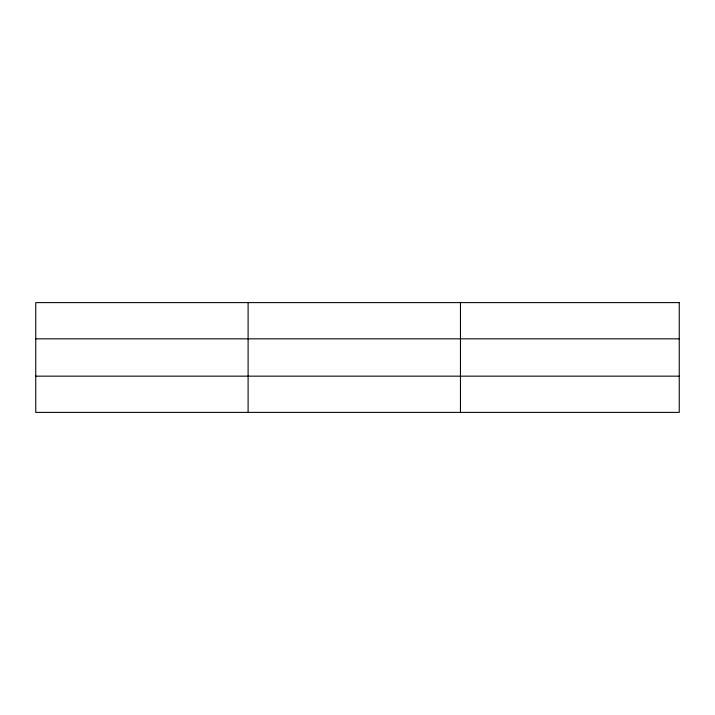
<?xml version="1.0" encoding="UTF-8"?>
<svg xmlns="http://www.w3.org/2000/svg" width="715" height="715" viewBox="0 0 715 715"><rect width="100%" height="100%" fill="white"/><g stroke="black" fill="none" stroke-linecap="round" stroke-linejoin="round"><path stroke-width="1.07" d="M248.105 302.606L248.105 412.394M460.46 302.606L460.46 412.394M35.75 338.839L679.25 338.839M35.75 376.161L679.25 376.161M679.25 302.606L679.25 412.394L35.75 412.394L35.75 302.606L679.25 302.606"/></g></svg>
